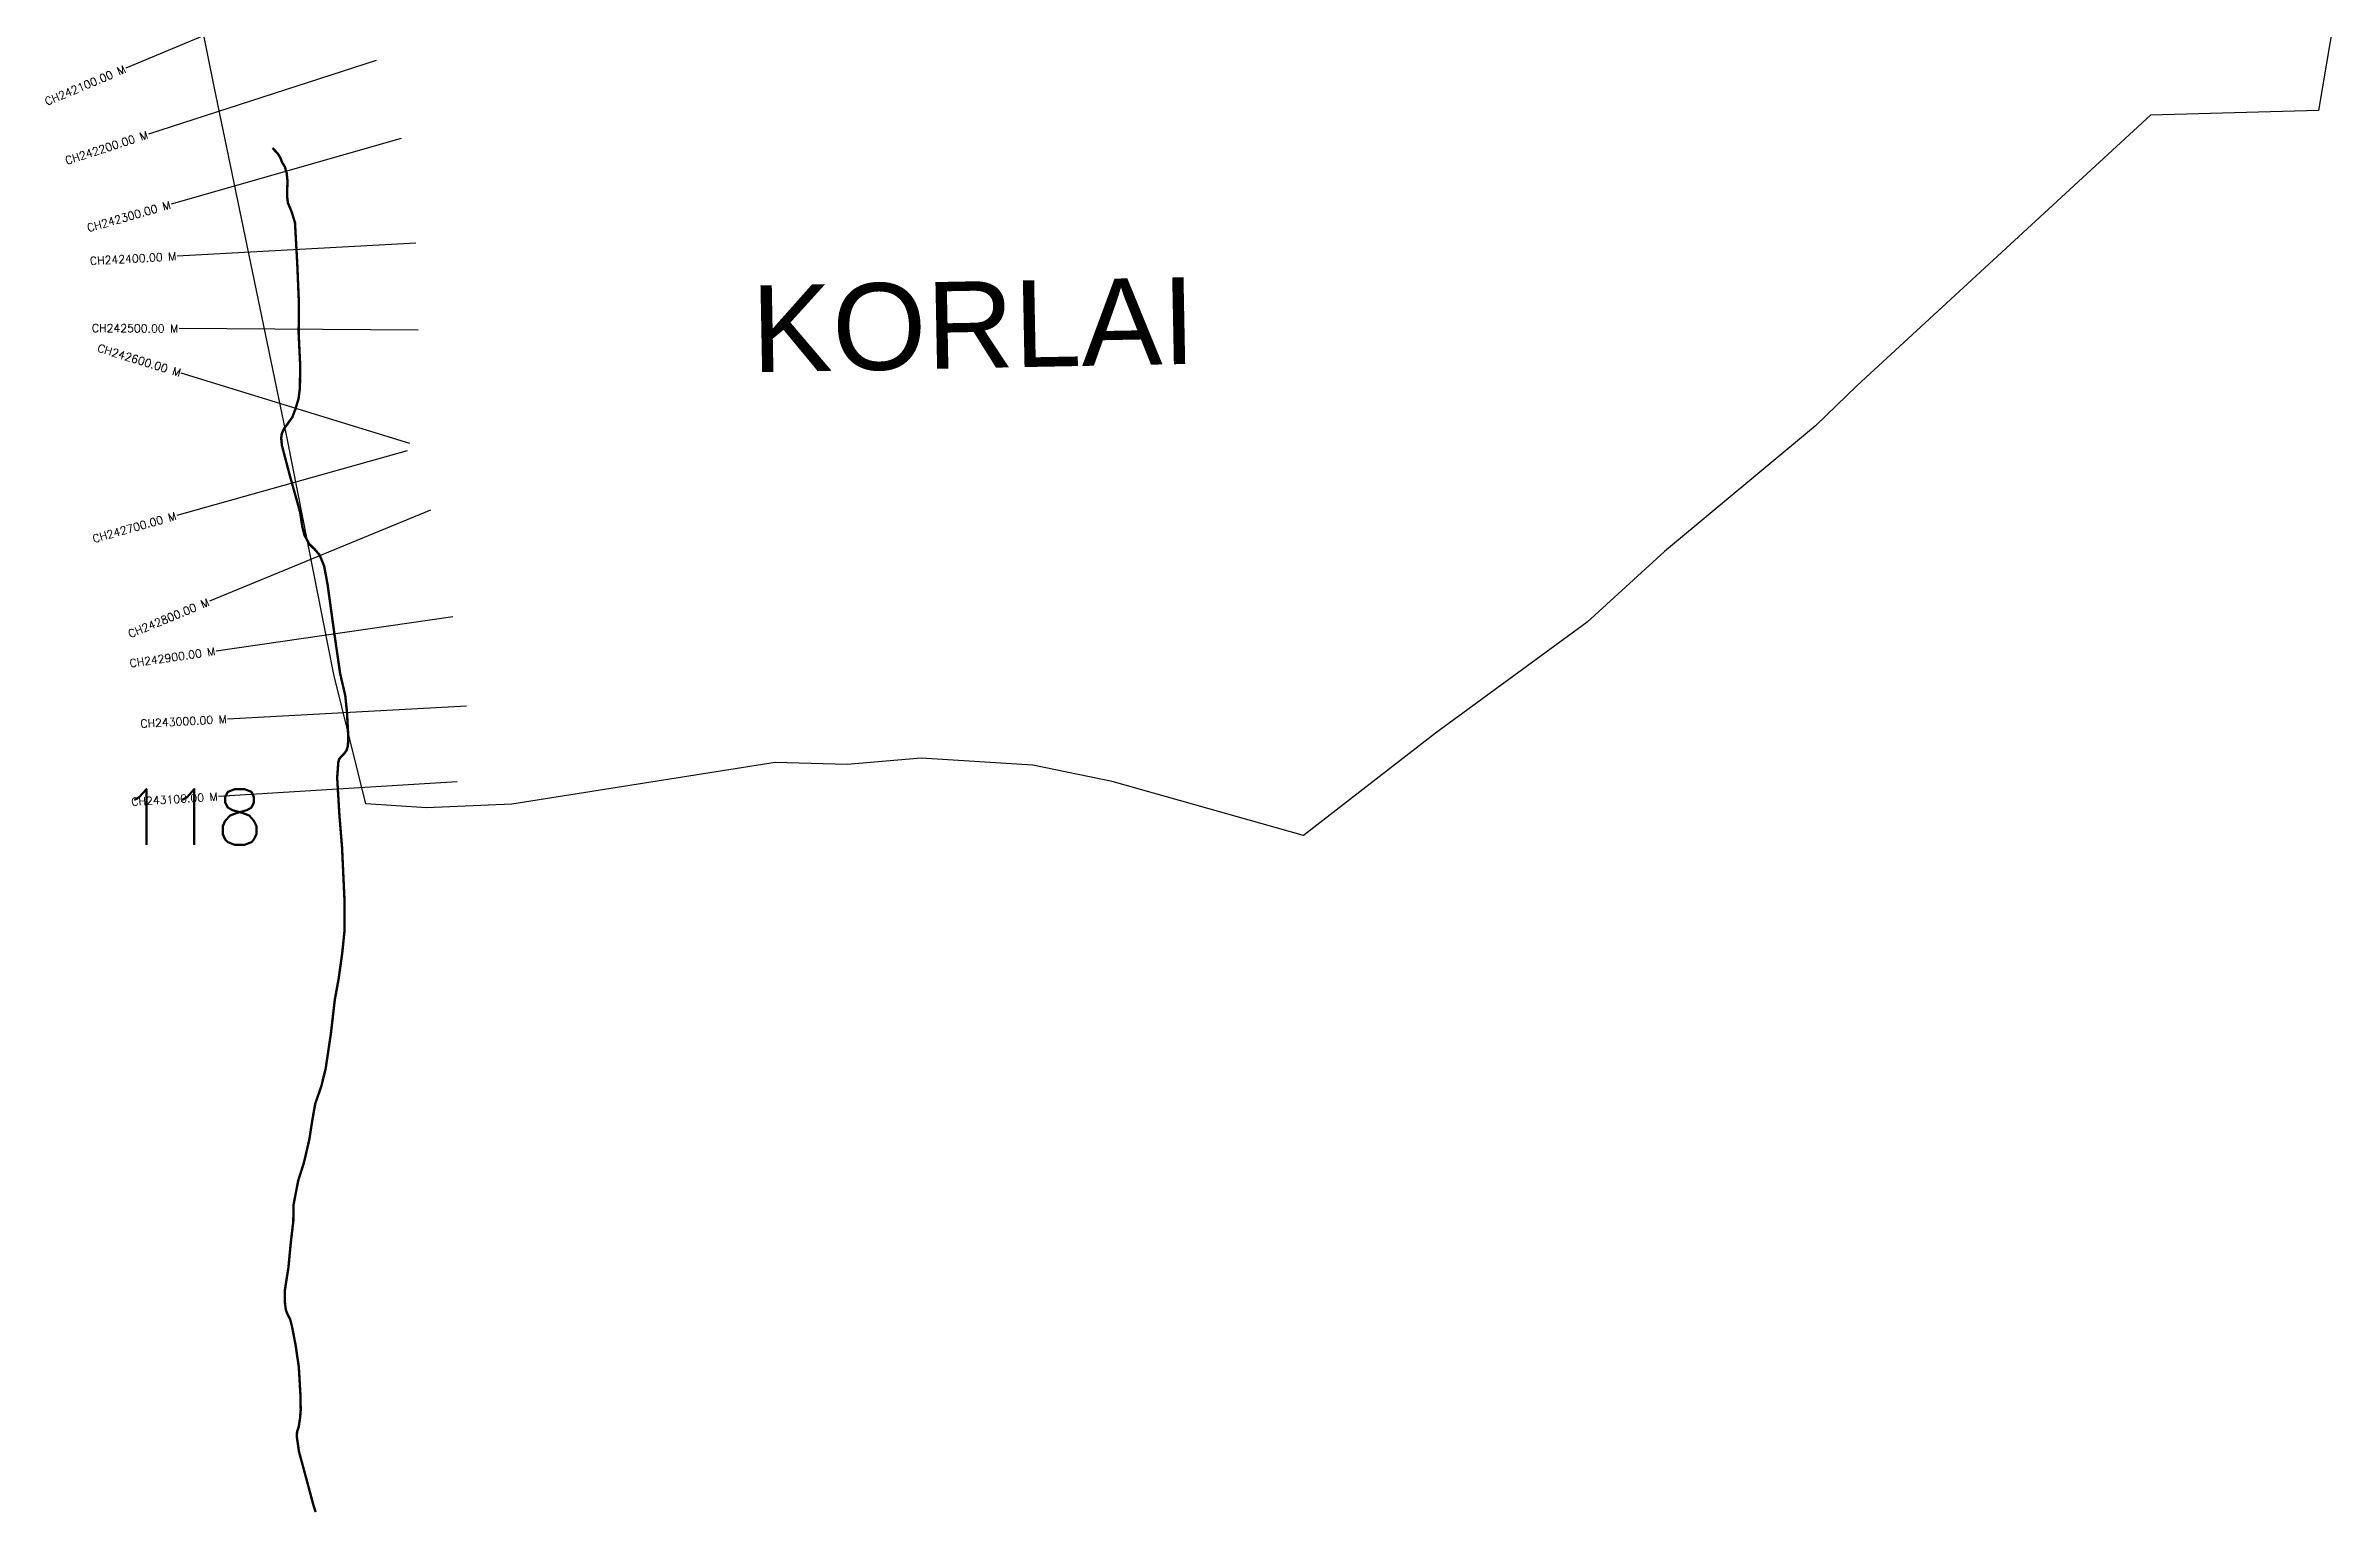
# Model space of a CAD drawing. Header units: metres. Extents: x 278557 to 282207, y 2047960 to 2051775.
# Drawn here: x 279150 to 282020, y 2047960 to 2049801 of the extents above; entities that cross this region are included whole.
import ezdxf
from ezdxf.enums import TextEntityAlignment as Align

# ---------------------------------------------------------------- set-up
doc = ezdxf.new("R2010")
doc.units = ezdxf.units.M
for name, color, linetype in [('CS', 134, 'Continuous'), ('CSMark', 6, 'Continuous'), ('NATURALLY PROTECTED', 3, 'Continuous'), ('village', 3, 'Continuous'), ('VILLAGE NAME', 250, 'Continuous')]:
    doc.layers.add(name, color=color, linetype=linetype)
doc.styles.get("Standard").update_dxf_attribs({"font": 'simplex.shx'})

msp = doc.modelspace()

# ---------------------------------------------------------------- linework, layer by layer
at = {"layer": 'CS'}
for p, q in [((279526.7, 2049888.5), (279250, 2049772.6)), ((279563.9, 2049782.3), (279278.5, 2049690)), ((279595.4, 2049684.6), (279306.9, 2049602.1)), ((279613.8, 2049553.3), (279314.3, 2049537)), ((279616.8, 2049444.3), (279316.9, 2049446.1)), ((279606.3, 2049301.8), (279319.6, 2049390.1)), ((279602.8, 2049293), (279314, 2049211.8)), ((279632.3, 2049218.2), (279354.8, 2049104.1)), ((279660.1, 2049084.6), (279363.2, 2049041.7)), ((279677.2, 2048972.6), (279377.6, 2048956.4)), ((279665.7, 2048877.7), (279366.2, 2048859.2))]:
    msp.add_line(p, q, dxfattribs=at)
at = {"layer": 'NATURALLY PROTECTED', "const_width": 3, "flags": 128}
msp.add_lwpolyline([(279434, 2049672.7), (279435.4, 2049671.1), (279440.5, 2049665.8), (279443.9, 2049660.2), (279446.1, 2049654.5), (279449.6, 2049648.9), (279451.8, 2049641.1), (279452.8, 2049631.4), (279452.4, 2049617.6), (279452.4, 2049611.1), (279453.4, 2049603.5), (279456.5, 2049596.4), (279458.4, 2049591.4), (279462.2, 2049579), (279465.1, 2049526.5), (279467.1, 2049478.6), (279466.8, 2049440.3), (279468.7, 2049400.6), (279468.4, 2049371.7), (279466.6, 2049357.8), (279462.4, 2049344.2), (279459, 2049335.2), (279453.2, 2049327), (279448.5, 2049320.7), (279445.7, 2049314.4), (279444.9, 2049308.9), (279445.8, 2049299.6), (279455.2, 2049263.8), (279468.6, 2049215.9), (279471.4, 2049197.8), (279474.2, 2049186.7), (279480.1, 2049176), (279486.8, 2049169.4), (279493.2, 2049162), (279498.8, 2049148.3), (279503.2, 2049124.4), (279511.5, 2049064.3), (279518.8, 2049013.7), (279525.3, 2048985.6), (279527.4, 2048965.3), (279529, 2048935.1), (279528.6, 2048922.7), (279526.9, 2048917.2), (279524.4, 2048913.6), (279521.1, 2048910.3), (279517.8, 2048906.5), (279516.6, 2048902.6), (279515.1, 2048882.9), (279517.9, 2048836.2), (279521.2, 2048795.8), (279524.2, 2048731.4), (279524.4, 2048691.6), (279521.5, 2048663.2), (279517, 2048630.9), (279512.1, 2048604), (279507.3, 2048562.3), (279500.6, 2048517.5), (279495.2, 2048495.8), (279487.6, 2048473.9), (279483.8, 2048452.5), (279480.3, 2048429.6), (279473.3, 2048399.5), (279466.2, 2048377.4), (279460.4, 2048347.2), (279460.1, 2048326.5), (279456.8, 2048298.3), (279454, 2048268.6), (279449.4, 2048239.3), (279449.4, 2048225.6), (279450.8, 2048215), (279453.3, 2048208.9), (279456, 2048204), (279458.5, 2048194.4), (279463, 2048171.1), (279467, 2048143.8), (279469, 2048109.4), (279469.4, 2048090), (279468.6, 2048079.8), (279466.9, 2048068.7), (279464.8, 2048062.3), (279464.5, 2048056.4), (279467.2, 2048037.7), (279476.7, 2048002.6), (279485.4, 2047970.2), (279488.1, 2047961.8)], dxfattribs=at)
at = {"layer": 'village', "color": 6}
msp.add_polyline3d([(282019.9, 2049835.8, 0), (282000.3, 2049719.6, 0), (281789.6, 2049713.8, 0), (281421.7, 2049374.8, 0), (281369.4, 2049324.2, 0), (281179.9, 2049166.6, 0), (281082.8, 2049078.1, 0), (280892.5, 2048938.6, 0), (280727.1, 2048810.5, 0), (280487, 2048878.2, 0), (280387.8, 2048898.7, 0), (280247.8, 2048907.2, 0), (280154.8, 2048899.3, 0), (280064.4, 2048901.8, 0), (279734.3, 2048849.7, 0), (279627.1, 2048845, 0), (279551.2, 2048850.1, 0), (279510.8, 2049012.2, 0), (279452.8, 2049306.7, 0), (279360.9, 2049749.9, 0), (279275, 2050173.9, 0)], dxfattribs=at)

# ---------------------------------------------------------------- texts
at = {"insert": (279242.8, 2048868.6), "char_height": 70, "attachment_point": 1}
msp.add_mtext_dynamic_manual_height_columns('118', width=95.172, gutter_width=1, heights=[0], dxfattribs=at)
at = {"layer": 'CSMark'}
for s, rotation, p in [('CH242100.00 M', 22.7301, (279249.1, 2049772.2)), ('CH242200.00 M', 17.9183, (279277.5, 2049689.7)), ('CH242300.00 M', 15.953, (279306, 2049601.8)), ('CH242400.00 M', 3.1221, (279313.3, 2049536.9)), ('CH242500.00 M', 359.6499, (279315.9, 2049446.1)), ('CH242600.00 M', 342.8874, (279318.7, 2049390.4)), ('CH242700.00 M', 15.7211, (279313, 2049211.5)), ('CH242800.00 M', 22.3383, (279353.9, 2049103.8)), ('CH242900.00 M', 8.225, (279362.2, 2049041.6)), ('CH243000.00 M', 3.0875, (279376.6, 2048956.4)), ('CH243100.00 M', 3.5274, (279365.2, 2048859.2))]:
    msp.add_text(s, height=10, rotation=rotation, dxfattribs=at).set_placement(p, align=Align.MIDDLE_RIGHT)
at = {"layer": 'VILLAGE NAME', "insert": (280033.6, 2049500), "char_height": 108.748, "attachment_point": 1, "rotation": 1.1028}
msp.add_mtext_dynamic_manual_height_columns('{\\fArial|b0|i0|c0|p34;KORLAI}', width=726.929, gutter_width=543.7, heights=[0], dxfattribs=at)

doc.saveas('drawing.dxf')
